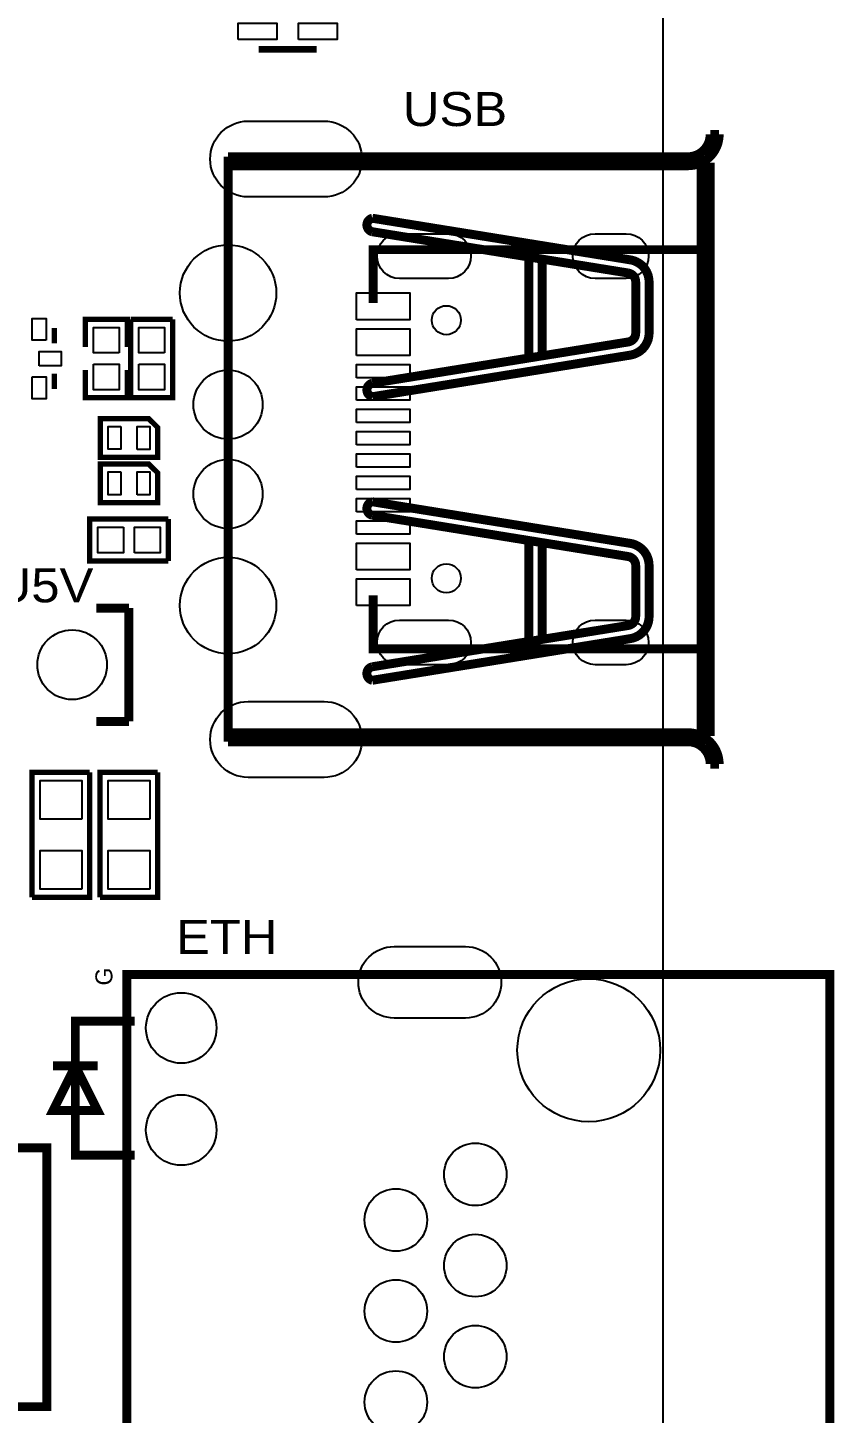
# Model space of a CAD drawing. Extents: x 27 to 210, y 6 to 115.
# Drawn here: x 191.53 to 209.6, y 28.95 to 59.99 of the extents above; entities that cross this region are included whole.
import ezdxf
from ezdxf.enums import TextEntityAlignment as Align

# ---------------------------------------------------------------- set-up
doc = ezdxf.new("R2010")
doc.units = 0
doc.header["$MEASUREMENT"] = 0
for name, color, linetype in [('BOTTOM', 132, 'CONTINUOUS'), ('OUTLINE', 7, 'CONTINUOUS'), ('SILKSCREEN_TOP', 7, 'CONTINUOUS'), ('TOP', 1, 'CONTINUOUS')]:
    doc.layers.add(name, color=color, linetype=linetype)

msp = doc.modelspace()

# ---------------------------------------------------------------- linework, layer by layer
at = {"layer": 'BOTTOM'}
for points in [[(196.47154, 57.89549), (198.17334, 57.89549, -1), (198.17334, 56.19623), (196.47154, 56.19623, -1)], [(200.96099, 54.37124), (199.86117, 54.37124, -1), (199.86117, 55.372), (200.96099, 55.372, -1)], [(204.94117, 54.37124), (204.24267, 54.37124, -1), (204.24267, 55.372), (204.94117, 55.372, -1)], [(199.86117, 46.72076), (200.96099, 46.72076, -1), (200.96099, 45.72), (199.86117, 45.72, -1)], [(204.24267, 46.72076), (204.94117, 46.72076, -1), (204.94117, 45.72), (204.24267, 45.72, -1)], [(196.47154, 44.89577), (198.17334, 44.89577, -1), (198.17334, 43.19651), (196.47154, 43.19651, -1)], [(199.74052, 39.4081), (201.34072, 39.4081, -1), (201.34072, 37.8079), (199.74052, 37.8079, -1)]]:
    msp.add_lwpolyline(points, format="xyb", close=True, dxfattribs=at)
for centre, radius in [((196.02196, 54.04612), 1.0795), ((200.91146, 53.43652), 0.32512), ((196.02196, 51.54676), 0.7747), ((196.02196, 49.54524), 0.7747), ((196.02196, 47.04588), 1.0795), ((200.91146, 47.65548), 0.32512), ((192.52946, 45.72), 0.77978), ((204.1017, 37.084), 1.6002), ((194.97294, 37.58438), 0.78994), ((194.97294, 35.29838), 0.78994), ((201.5617, 34.30524), 0.69977), ((199.78116, 33.28416), 0.69977), ((201.5617, 32.26308), 0.69977), ((199.78116, 31.24454), 0.69977), ((201.5617, 30.22346), 0.69977), ((199.78116, 29.20492), 0.69977)]:
    msp.add_circle(centre, radius, dxfattribs=at)
at = {"layer": 'OUTLINE'}
for points in [[(205.75778, 15.69974), (195.7578, 5.69976), (127.85598, 5.69976), (127.3556, 6.20014), (127.3556, 7.59968, 0.999282), (124.1552, 7.59968), (124.1552, 6.20014), (123.65482, 5.69976), (35.75558, 5.69976), (26.75636, 14.69898), (26.75636, 105.69702), (35.75558, 114.69624), (123.65482, 114.69624), (124.1552, 114.19586), (124.1552, 112.79632, 0.999282), (127.3556, 112.79632), (127.3556, 114.19586), (127.85598, 114.69624), (195.7578, 114.69624), (205.75778, 104.69626)], [(127.3556, 114.19586), (127.85598, 114.69624), (195.7578, 114.69624), (205.75778, 104.69626), (205.75778, 15.69974), (195.7578, 5.69976), (127.85598, 5.69976), (127.3556, 6.20014), (127.3556, 7.59968, 0.999282), (124.1552, 7.59968), (124.1552, 6.20014), (123.65482, 5.69976), (35.75558, 5.69976), (26.75636, 14.69898), (26.75636, 105.69702), (35.75558, 114.69624), (123.65482, 114.69624), (124.1552, 114.19586), (124.1552, 112.79632, 0.999282), (127.3556, 112.79632)], [(124.1552, 6.20014), (123.65482, 5.69976), (35.75558, 5.69976), (26.75636, 14.69898), (26.75636, 105.69702), (35.75558, 114.69624), (123.65482, 114.69624), (124.1552, 114.19586), (124.1552, 112.79632, 0.999282), (127.3556, 112.79632), (127.3556, 114.19586), (127.85598, 114.69624), (195.7578, 114.69624), (205.75778, 104.69626), (205.75778, 15.69974), (195.7578, 5.69976), (127.85598, 5.69976), (127.3556, 6.20014), (127.3556, 7.59968, 0.999282), (124.1552, 7.59968)]]:
    msp.add_lwpolyline(points, format="xyb", close=True, dxfattribs=at)
at = {"layer": 'SILKSCREEN_TOP'}
for points in [[(124.1552, 6.20014), (123.65482, 5.69976), (35.75558, 5.69976), (26.75636, 14.69898), (26.75636, 105.69702), (35.75558, 114.69624), (123.65482, 114.69624), (124.1552, 114.19586), (124.1552, 112.79632, 0.999282), (127.3556, 112.79632), (127.3556, 114.19586), (127.85598, 114.69624), (195.7578, 114.69624), (205.75778, 104.69626), (205.75778, 15.69974), (195.7578, 5.69976), (127.85598, 5.69976), (127.3556, 6.20014), (127.3556, 7.59968, 0.999282), (124.1552, 7.59968)], [(127.3556, 114.19586), (127.85598, 114.69624), (195.7578, 114.69624), (205.75778, 104.69626), (205.75778, 15.69974), (195.7578, 5.69976), (127.85598, 5.69976), (127.3556, 6.20014), (127.3556, 7.59968, 0.999282), (124.1552, 7.59968), (124.1552, 6.20014), (123.65482, 5.69976), (35.75558, 5.69976), (26.75636, 14.69898), (26.75636, 105.69702), (35.75558, 114.69624), (123.65482, 114.69624), (124.1552, 114.19586), (124.1552, 112.79632, 0.999282), (127.3556, 112.79632)], [(205.75778, 15.69974), (195.7578, 5.69976), (127.85598, 5.69976), (127.3556, 6.20014), (127.3556, 7.59968, 0.999282), (124.1552, 7.59968), (124.1552, 6.20014), (123.65482, 5.69976), (35.75558, 5.69976), (26.75636, 14.69898), (26.75636, 105.69702), (35.75558, 114.69624), (123.65482, 114.69624), (124.1552, 114.19586), (124.1552, 112.79632, 0.999282), (127.3556, 112.79632), (127.3556, 114.19586), (127.85598, 114.69624), (195.7578, 114.69624), (205.75778, 104.69626)]]:
    msp.add_lwpolyline(points, format="xyb", close=True, dxfattribs=at)
for points, const_width in [([(196.70776, 59.50204), (198.00824, 59.50204)], 0.14986), ([(207.0227, 57.59704), (206.82204, 57.59704)], 0.20066), ([(206.32166, 57.09666), (196.02196, 57.09666)], 0.20066), ([(196.02196, 57.09666), (196.02196, 43.99534)], 0.20066), ([(206.32166, 56.896), (196.02196, 56.896)], 0.20066), ([(206.62138, 44.12742), (206.62138, 56.96458)], 0.20066), ([(206.82204, 44.12742), (206.82204, 56.96458)], 0.20066), ([(205.03134, 54.7878), (199.25284, 55.71998)], 0.20066), ([(204.98562, 54.49316), (199.25284, 55.41772)], 0.20066), ([(199.27062, 53.82006), (199.27062, 55.0164), (200.58126, 55.0164)], 0.20066), ([(206.62138, 47.27194), (206.62138, 55.0164), (200.58126, 55.0164)], 0.20066), ([(202.76058, 53.721), (202.76058, 54.8513)], 0.20066), ([(203.0603, 53.721), (203.0603, 54.80304)], 0.20066), ([(205.15326, 53.721), (205.15326, 54.29504)], 0.20066), ([(205.45298, 53.721), (205.45298, 54.29504)], 0.20066), ([(202.76058, 53.721), (202.76058, 52.5907)], 0.20066), ([(203.0603, 53.721), (203.0603, 52.63896)], 0.20066), ([(205.15326, 53.721), (205.15326, 53.14696)], 0.20066), ([(205.45298, 53.721), (205.45298, 53.14696)], 0.20066), ([(192.8241, 52.83708), (192.8241, 53.45684), (193.7639, 53.45684), (193.7639, 52.83708)], 0.11938), ([(194.7799, 53.45684), (193.8401, 53.45684)], 0.11938), ([(194.7799, 53.45684), (194.7799, 51.69916), (193.8401, 51.69916), (193.8401, 53.45684)], 0.11938), ([(192.13068, 53.2638), (192.13068, 52.91836)], 0.11938), ([(204.98562, 52.94884), (199.25284, 52.02428)], 0.20066), ([(205.03134, 52.6542), (199.25284, 51.72202)], 0.20066), ([(192.13068, 51.8922), (192.13068, 52.23764)], 0.11938), ([(192.8241, 52.31892), (192.8241, 51.69916), (193.7639, 51.69916), (193.7639, 52.31892)], 0.11938), ([(194.44208, 51.03622), (194.44208, 50.36566), (193.16192, 50.36566), (193.16192, 51.23434), (194.24142, 51.23434), (194.44208, 51.03622)], 0.11938), ([(194.44208, 50.02022), (194.44208, 49.34966), (193.16192, 49.34966), (193.16192, 50.21834), (194.24142, 50.21834), (194.44208, 50.02022)], 0.11938), ([(205.03134, 48.4378), (199.25284, 49.36998)], 0.20066), ([(194.68084, 48.0441), (192.92316, 48.0441), (192.92316, 48.9839), (194.68084, 48.9839)], 0.11938), ([(194.68084, 48.0441), (194.68084, 48.9839)], 0.11938), ([(204.98562, 48.14316), (199.25284, 49.06772)], 0.20066), ([(202.76058, 47.371), (202.76058, 48.5013)], 0.20066), ([(203.0603, 47.371), (203.0603, 48.45304)], 0.20066), ([(205.15326, 47.371), (205.15326, 47.94504)], 0.20066), ([(205.45298, 47.371), (205.45298, 47.94504)], 0.20066), ([(205.31074, 46.0756), (199.27062, 46.0756), (199.27062, 47.27194)], 0.20066), ([(202.76058, 47.371), (202.76058, 46.2407)], 0.20066), ([(203.0603, 47.371), (203.0603, 46.28896)], 0.20066), ([(205.15326, 47.371), (205.15326, 46.79696)], 0.20066), ([(205.31074, 46.0756), (206.62138, 46.0756), (206.62138, 47.27194)], 0.20066), ([(205.45298, 47.371), (205.45298, 46.79696)], 0.20066), ([(193.79946, 46.99), (193.07048, 46.99)], 0.20066), ([(193.79946, 44.45), (193.79946, 46.99)], 0.20066), ([(204.98562, 46.59884), (199.25284, 45.67428)], 0.20066), ([(205.03134, 46.3042), (199.25284, 45.37202)], 0.20066), ([(193.07048, 44.45), (193.79946, 44.45)], 0.20066), ([(206.32166, 44.196), (196.02196, 44.196)], 0.20066), ([(196.02196, 43.99534), (206.32166, 43.99534)], 0.20066), ([(206.62138, 44.12742), (206.82204, 44.12742)], 0.20066), ([(207.0227, 43.49496), (206.82204, 43.49496)], 0.20066), ([(191.63284, 40.51046), (191.63284, 43.30954), (192.92316, 43.30954)], 0.11938), ([(192.92316, 43.30954), (192.92316, 40.51046), (191.63284, 40.51046)], 0.11938), ([(193.15684, 40.51046), (193.15684, 43.30954), (194.44716, 43.30954)], 0.11938), ([(194.44716, 43.30954), (194.44716, 40.51046), (193.15684, 40.51046)], 0.11938), ([(209.50174, 22.68474), (193.7512, 22.68474), (193.7512, 38.78326), (209.50174, 38.78326), (209.50174, 22.68474)], 0.20066), ([(193.93154, 34.7345), (192.60058, 34.7345), (192.60058, 37.73424), (193.93154, 37.73424)], 0.20066), ([(192.60058, 36.73348), (193.10096, 35.73526), (192.10274, 35.73526), (192.60058, 36.73348)], 0.20066), ([(193.10096, 36.73348), (192.10274, 36.73348)], 0.20066), ([(187.82284, 29.10332), (191.96304, 29.10332), (191.96304, 34.90214), (187.82284, 34.90214)], 0.20066)]:
    msp.add_lwpolyline(points, dxfattribs=dict(at, const_width=const_width))
at = {"layer": 'SILKSCREEN_TOP', "const_width": 0.20066}
for points in [[(206.32166, 57.09666, 0.414901), (206.82204, 57.59704)], [(206.32166, 56.896, 0.414889), (207.0227, 57.59704)], [(199.25284, 55.71998, 0.801946), (199.25284, 55.41772)], [(205.45298, 54.29504, 0.368541), (205.03134, 54.7878)], [(205.15326, 54.29504, 0.367506), (204.98562, 54.49316)], [(204.98562, 52.94884, 0.367506), (205.15326, 53.14696)], [(205.03134, 52.6542, 0.368541), (205.45298, 53.14696)], [(199.25284, 52.02428, 0.801946), (199.25284, 51.72202)], [(199.25284, 49.36998, 0.801946), (199.25284, 49.06772)], [(205.45298, 47.94504, 0.368541), (205.03134, 48.4378)], [(205.15326, 47.94504, 0.367506), (204.98562, 48.14316)], [(204.98562, 46.59884, 0.367506), (205.15326, 46.79696)], [(205.03134, 46.3042, 0.368541), (205.45298, 46.79696)], [(199.25284, 45.67428, 0.801946), (199.25284, 45.37202)], [(207.0227, 43.49496, 0.414889), (206.32166, 44.196)], [(206.82204, 43.49496, 0.414901), (206.32166, 43.99534)]]:
    msp.add_lwpolyline(points, format="xyb", dxfattribs=at)
at = {"layer": 'TOP'}
for points in [[(196.25056, 59.72556), (196.25056, 60.08624), (197.11162, 60.08624), (197.11162, 59.72556)], [(197.60184, 59.72556), (197.60184, 60.08624), (198.4629, 60.08624), (198.4629, 59.72556)], [(198.89724, 53.44668), (198.89724, 54.04612), (200.09612, 54.04612), (200.09612, 53.44668)], [(191.95034, 52.98948), (191.6303, 52.98948), (191.6303, 53.47716), (191.95034, 53.47716)], [(193.58356, 52.70246), (193.00444, 52.70246), (193.00444, 53.2765), (193.58356, 53.2765)], [(194.59956, 52.70246), (194.02044, 52.70246), (194.02044, 53.2765), (194.59956, 53.2765)], [(198.89724, 52.64658), (198.89724, 53.24602), (200.09612, 53.24602), (200.09612, 52.64658)], [(191.79286, 52.41798), (191.79286, 52.73802), (192.28054, 52.73802), (192.28054, 52.41798)], [(193.00444, 52.45354), (193.58356, 52.45354), (193.58356, 51.8795), (193.00444, 51.8795)], [(194.02044, 52.45354), (194.59956, 52.45354), (194.59956, 51.8795), (194.02044, 51.8795)], [(198.89724, 52.1462), (198.89724, 52.44592), (200.09612, 52.44592), (200.09612, 52.1462)], [(191.6303, 52.16652), (191.95034, 52.16652), (191.95034, 51.67884), (191.6303, 51.67884)], [(198.89724, 51.64582), (198.89724, 51.94554), (200.09612, 51.94554), (200.09612, 51.64582)], [(198.89724, 51.14544), (198.89724, 51.44516), (200.09612, 51.44516), (200.09612, 51.14544)], [(193.61658, 51.05527), (193.61658, 50.54473), (193.33718, 50.54473), (193.33718, 51.05527)], [(193.98742, 50.54346), (193.98742, 51.054), (194.26682, 51.054), (194.26682, 50.54346)], [(198.89724, 50.64506), (198.89724, 50.94478), (200.09612, 50.94478), (200.09612, 50.64506)], [(198.89724, 50.14722), (198.89724, 50.44694), (200.09612, 50.44694), (200.09612, 50.14722)], [(193.61658, 50.03927), (193.61658, 49.52873), (193.33718, 49.52873), (193.33718, 50.03927)], [(193.98742, 49.52746), (193.98742, 50.038), (194.26682, 50.038), (194.26682, 49.52746)], [(198.89724, 49.64684), (198.89724, 49.94656), (200.09612, 49.94656), (200.09612, 49.64684)], [(198.89724, 49.14646), (198.89724, 49.44618), (200.09612, 49.44618), (200.09612, 49.14646)], [(193.67754, 48.80356), (193.67754, 48.22444), (193.1035, 48.22444), (193.1035, 48.80356)], [(193.92646, 48.22444), (193.92646, 48.80356), (194.5005, 48.80356), (194.5005, 48.22444)], [(198.89724, 48.64608), (198.89724, 48.9458), (200.09612, 48.9458), (200.09612, 48.64608)], [(198.89724, 47.84598), (198.89724, 48.44542), (200.09612, 48.44542), (200.09612, 47.84598)], [(198.89724, 47.04588), (198.89724, 47.64532), (200.09612, 47.64532), (200.09612, 47.04588)], [(192.74282, 42.26433), (191.81318, 42.26433), (191.81318, 43.12539), (192.74282, 43.12539)], [(194.26682, 42.26433), (193.33718, 42.26433), (193.33718, 43.12539), (194.26682, 43.12539)], [(192.74282, 40.69461), (191.81318, 40.69461), (191.81318, 41.55567), (192.74282, 41.55567)], [(194.26682, 40.69461), (193.33718, 40.69461), (193.33718, 41.55567), (194.26682, 41.55567)]]:
    msp.add_lwpolyline(points, close=True, dxfattribs=at)
for points in [[(196.47154, 57.89549), (198.17334, 57.89549, -1), (198.17334, 56.19623), (196.47154, 56.19623, -1)], [(200.96099, 54.37124), (199.86117, 54.37124, -1), (199.86117, 55.372), (200.96099, 55.372, -1)], [(204.94117, 54.37124), (204.24267, 54.37124, -1), (204.24267, 55.372), (204.94117, 55.372, -1)], [(199.86117, 46.72076), (200.96099, 46.72076, -1), (200.96099, 45.72), (199.86117, 45.72, -1)], [(204.24267, 46.72076), (204.94117, 46.72076, -1), (204.94117, 45.72), (204.24267, 45.72, -1)], [(196.47154, 44.89577), (198.17334, 44.89577, -1), (198.17334, 43.19651), (196.47154, 43.19651, -1)], [(199.74052, 39.4081), (201.34072, 39.4081, -1), (201.34072, 37.8079), (199.74052, 37.8079, -1)]]:
    msp.add_lwpolyline(points, format="xyb", close=True, dxfattribs=at)
for centre, radius in [((196.02196, 54.04612), 1.0795), ((200.91146, 53.43652), 0.32512), ((196.02196, 51.54676), 0.7747), ((196.02196, 49.54524), 0.7747), ((196.02196, 47.04588), 1.0795), ((200.91146, 47.65548), 0.32512), ((192.52946, 45.72), 0.77978), ((204.1017, 37.084), 1.6002), ((194.97294, 37.58438), 0.78994), ((194.97294, 35.29838), 0.78994), ((201.5617, 34.30524), 0.69977), ((199.78116, 33.28416), 0.69977), ((201.5617, 32.26308), 0.69977), ((199.78116, 31.24454), 0.69977), ((201.5617, 30.22346), 0.69977), ((199.78116, 29.20492), 0.69977)]:
    msp.add_circle(centre, radius, dxfattribs=at)

# ---------------------------------------------------------------- texts
at = {"layer": 'SILKSCREEN_TOP', "width": 1.116667}
for s, p in [('USB', (199.9361, 57.785)), ('U5V', (190.7921, 47.117)), ('ETH', (194.8561, 39.243))]:
    msp.add_text(s, height=0.762, dxfattribs=at).set_placement(p)
at = {"layer": 'SILKSCREEN_TOP'}
msp.add_text('G', height=0.381, rotation=90, dxfattribs=at).set_placement((193.43116, 38.735), align=Align.CENTER)

doc.saveas('drawing.dxf')
